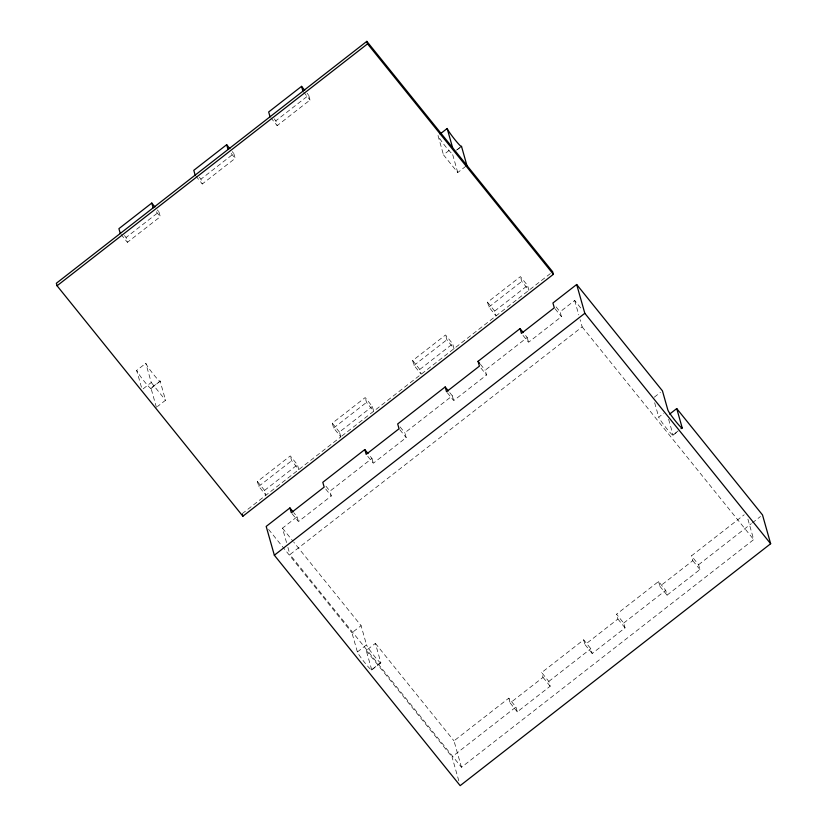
<?xml version="1.0" encoding="UTF-8"?>
<svg xmlns="http://www.w3.org/2000/svg" width="827" height="827" viewBox="0 0 827 827"><rect width="100%" height="100%" fill="white"/><g stroke="black" fill="none" stroke-linecap="round" stroke-linejoin="round"><path stroke-width="0.62" stroke-dasharray="4.13 3.1" d="M158.939 211.908L160.293 216.705L127.42 242.321L126.055 237.525L158.939 211.908L157.347 209.944M233.814 153.564L235.178 158.36L202.295 183.976L200.94 179.18L233.814 153.564L232.232 151.599M308.698 95.219L310.053 100.015L277.179 125.632L275.825 120.835L308.698 95.219L307.106 93.255M141.438 387.222L136.682 370.424L145.81 363.301A11.619 0.961 52.1 0 0 153.636 374.569A11.619 0.961 52.1 0 0 160.107 381.03L165.545 400.237L157.419 406.553M143.133 388.835L151.248 382.508L145.81 363.301M465.88 166.217L457.765 172.543L443.468 154.825L450.57 149.284M156.406 407.349L150.979 388.142L160.107 381.03M456.39 150.183L461.466 146.224M150.979 388.432L160.107 381.319M457.403 149.677L461.466 146.513M257.414 481.541L264.557 490.401L265.922 495.208L258.768 486.338L257.414 481.541L290.287 455.925L297.441 464.784L298.795 469.591L291.652 460.722L290.287 455.925M242.177 513.701L340.807 436.863L333.653 427.993L332.299 423.197L365.172 397.58L372.315 406.439L373.68 411.246L366.526 402.377L365.172 397.58M412.652 360.582L419.806 369.442L421.16 374.249L414.017 365.379L412.652 360.582L445.536 334.966L452.679 343.825L454.033 348.632L446.89 339.763L445.536 334.966M487.537 302.237L494.691 311.097L496.045 315.904L488.902 307.034L487.537 302.237L520.41 276.621L527.564 285.48L528.918 290.287L521.775 281.418L520.41 276.621M258.768 486.338L291.652 460.722M333.653 427.993L366.526 402.377M414.017 365.379L446.89 339.763M488.902 307.034L521.775 281.418M264.557 490.401L297.441 464.784M340.807 436.863L339.442 432.056L372.315 406.439M419.806 369.442L452.679 343.825M494.691 311.097L527.564 285.48M341.799 436.077L552.663 271.783M286.545 542.564L282.462 528.164L297.079 516.772L293.895 512.833M292.086 513.701L298.433 521.579L331.307 495.962L329.952 491.166L371.964 458.427L368.78 454.488M367.757 456.339L373.318 463.234L406.191 437.617L404.837 432.821L452.317 395.813L449.144 391.874M447.324 392.742L453.682 400.619L486.555 375.003L485.191 370.207L527.202 337.468L524.029 333.529M523.005 335.38L528.556 342.275L561.44 316.658L560.075 311.862L574.693 300.47L581.981 309.515M747.918 519.18L753.697 539.586L461.476 767.27L289.936 554.566L582.156 326.872L580.12 319.677M371.685 669.694L366.247 650.498L375.386 643.375L380.813 662.582L371.685 669.694A11.619 0.961 52.1 0 1 365.214 663.233A11.619 0.961 52.1 0 1 357.388 651.965L351.951 632.769L361.089 625.657L293.812 542.233M654.322 397.177L660.411 392.432M357.388 651.965L366.516 644.853L361.089 625.657M678.171 430.888L673.033 434.888A11.619 0.961 52.1 0 1 666.572 428.427A11.619 0.961 52.1 0 1 658.747 417.17L663.812 413.211M371.685 669.984L380.823 662.872M673.044 435.178L678.119 431.229M461.476 767.27L454.002 740.868L508.791 698.174L515.945 707.044L517.299 711.84L550.172 686.224L548.818 681.427L541.664 672.568L583.676 639.829L590.819 648.699L592.184 653.495L625.057 627.879L623.692 623.082L616.549 614.223L658.561 581.484L665.704 590.354L667.058 595.151L699.942 569.534L698.577 564.738L691.434 555.878L744.197 514.766M517.299 711.84L510.156 702.981L543.029 677.365L541.664 672.568M592.184 653.495L585.03 644.636L617.903 619.02L616.549 614.223M667.058 595.151L659.915 586.291L692.788 560.675L691.434 555.878M458.809 780.853L452.018 756.85L515.945 707.044M548.818 681.427L590.819 648.699M623.692 623.082L665.704 590.354M698.577 564.738L751.34 523.625M752.353 522.84L760.478 516.513M582.156 326.872L753.697 539.586M556.106 306.931L560.075 311.862M555.082 308.781L561.44 316.658M692.788 560.675L699.942 569.534M303.705 92.138L310.053 100.015M480.435 364.293L485.191 370.207M480.994 368.108L486.555 375.003M274.233 118.861L275.825 120.835M270.832 117.754L277.179 125.632M617.903 619.02L625.057 627.879M231.209 153.44L235.178 158.36M199.348 177.205L200.94 179.18M400.072 426.908L404.837 432.821M195.947 176.099L202.295 183.976M399.844 429.74L406.191 437.617M543.029 677.365L550.172 686.224M332.299 423.197L339.442 432.056M156.324 211.784L160.293 216.705M124.474 235.55L126.055 237.525M325.983 486.235L329.952 491.166M121.062 234.444L127.42 242.321M325.755 489.067L331.307 495.962M282.462 528.164L293.006 541.23M375.386 643.375L454.002 740.868M151.248 382.508L165.545 400.237M268.61 529.425L351.951 632.769M366.247 650.498L452.018 756.85M668.619 419.289L673.033 434.888M654.664 402.77L658.747 417.17M658.561 581.484L659.915 586.291M574.693 300.47L578.766 314.87M527.202 337.468L528.556 342.275M457.765 172.543L452.328 153.346A11.619 0.961 52.1 0 1 445.867 146.886A11.619 0.961 52.1 0 1 438.031 135.618L443.468 154.825M583.676 639.829L585.03 644.636M452.317 395.813L453.682 400.619M508.791 698.174L510.156 702.981M371.964 458.427L373.318 463.234M297.079 516.772L298.433 521.579M287.899 547.36L289.936 554.566M150.979 388.142A11.619 0.961 52.1 0 1 144.508 381.681A11.619 0.961 52.1 0 1 136.682 370.424M380.813 662.582A11.619 0.961 52.1 0 1 374.342 656.121A11.619 0.961 52.1 0 1 366.516 644.853"/><path stroke-width="1.24" d="M154.959 206.988L151.786 203.049L118.912 228.665L120.266 233.462M229.844 148.643L226.67 144.704L193.797 170.321L195.151 175.117M304.729 90.298L301.555 86.359L268.672 111.976L270.036 116.772M366.837 41.35L56.35 283.268L57.063 285.78L242.89 516.213L553.377 274.306L552.663 271.783L366.837 41.35L367.55 43.862L553.377 274.306M57.063 285.78L367.55 43.862M440.067 134.036L447.169 128.505A11.619 0.961 52.1 0 0 454.995 139.763A11.619 0.961 52.1 0 0 461.466 146.224L466.893 165.431M293.109 511.851L289.926 507.912L266.191 526.417L274.337 555.217L460.163 785.65L770.65 543.732L762.504 514.932L676.734 408.579L669.632 414.11M367.984 453.506L364.81 449.568L322.809 482.296L324.163 487.103L291.29 512.709L289.926 507.912M448.348 390.892L445.174 386.953L397.684 423.951L399.048 428.758L366.175 454.364L364.81 449.568M445.174 386.953L446.528 391.75L479.402 366.144L478.047 361.337L520.059 328.608L523.233 332.547M681.024 428.665L682.172 427.776A11.619 0.961 52.1 0 1 675.7 421.315A11.619 0.961 52.1 0 1 667.875 410.047L662.437 390.851L576.677 284.498L552.932 302.992L554.286 307.799L521.413 333.405L520.059 328.608M274.337 555.217L584.823 313.299L576.677 284.498M584.823 313.299L770.65 543.732M478.047 361.337L479.639 363.311M676.734 408.579L682.172 427.776M447.169 128.505L452.596 147.702M301.555 86.359L302.909 91.156M226.67 144.704L228.025 149.501M242.414 514.539L242.89 516.213M151.786 203.049L153.15 207.846"/></g></svg>
